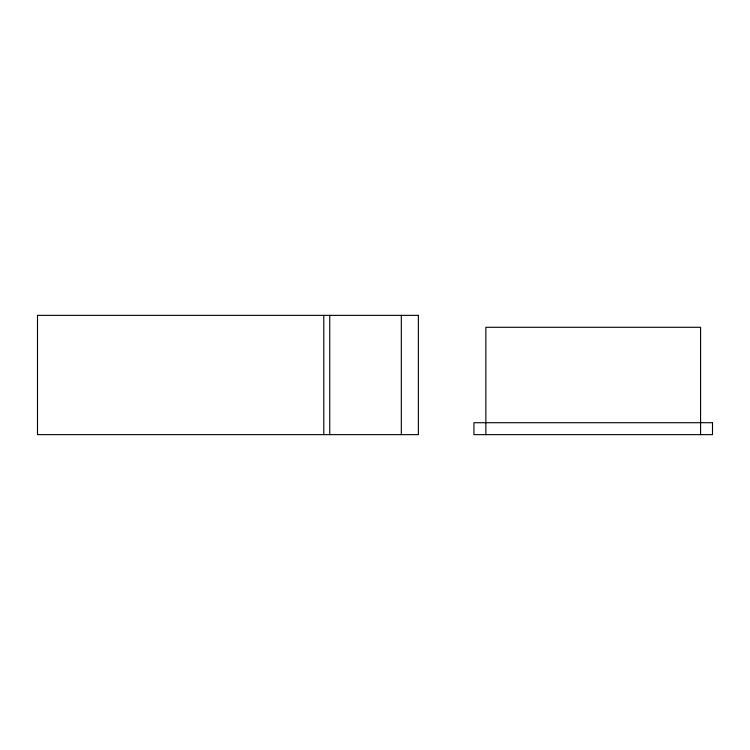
<?xml version="1.0" encoding="UTF-8"?>
<svg xmlns="http://www.w3.org/2000/svg" width="750" height="750" viewBox="0 0 750 750"><rect width="100%" height="100%" fill="white"/><g stroke="black" fill="none" stroke-linecap="round" stroke-linejoin="round"><path stroke-width="1.12" d="M700.575 434.644L700.575 327.291L485.859 327.291L485.859 434.644M401.316 315.356L401.316 434.644M329.747 315.356L329.747 434.644M323.784 315.356L323.784 434.644M418.378 315.356L37.5 315.356L37.5 434.644L418.378 434.644L418.378 315.356M712.5 422.709L473.934 422.709L473.934 434.644L712.5 434.644L712.5 422.709"/></g></svg>
